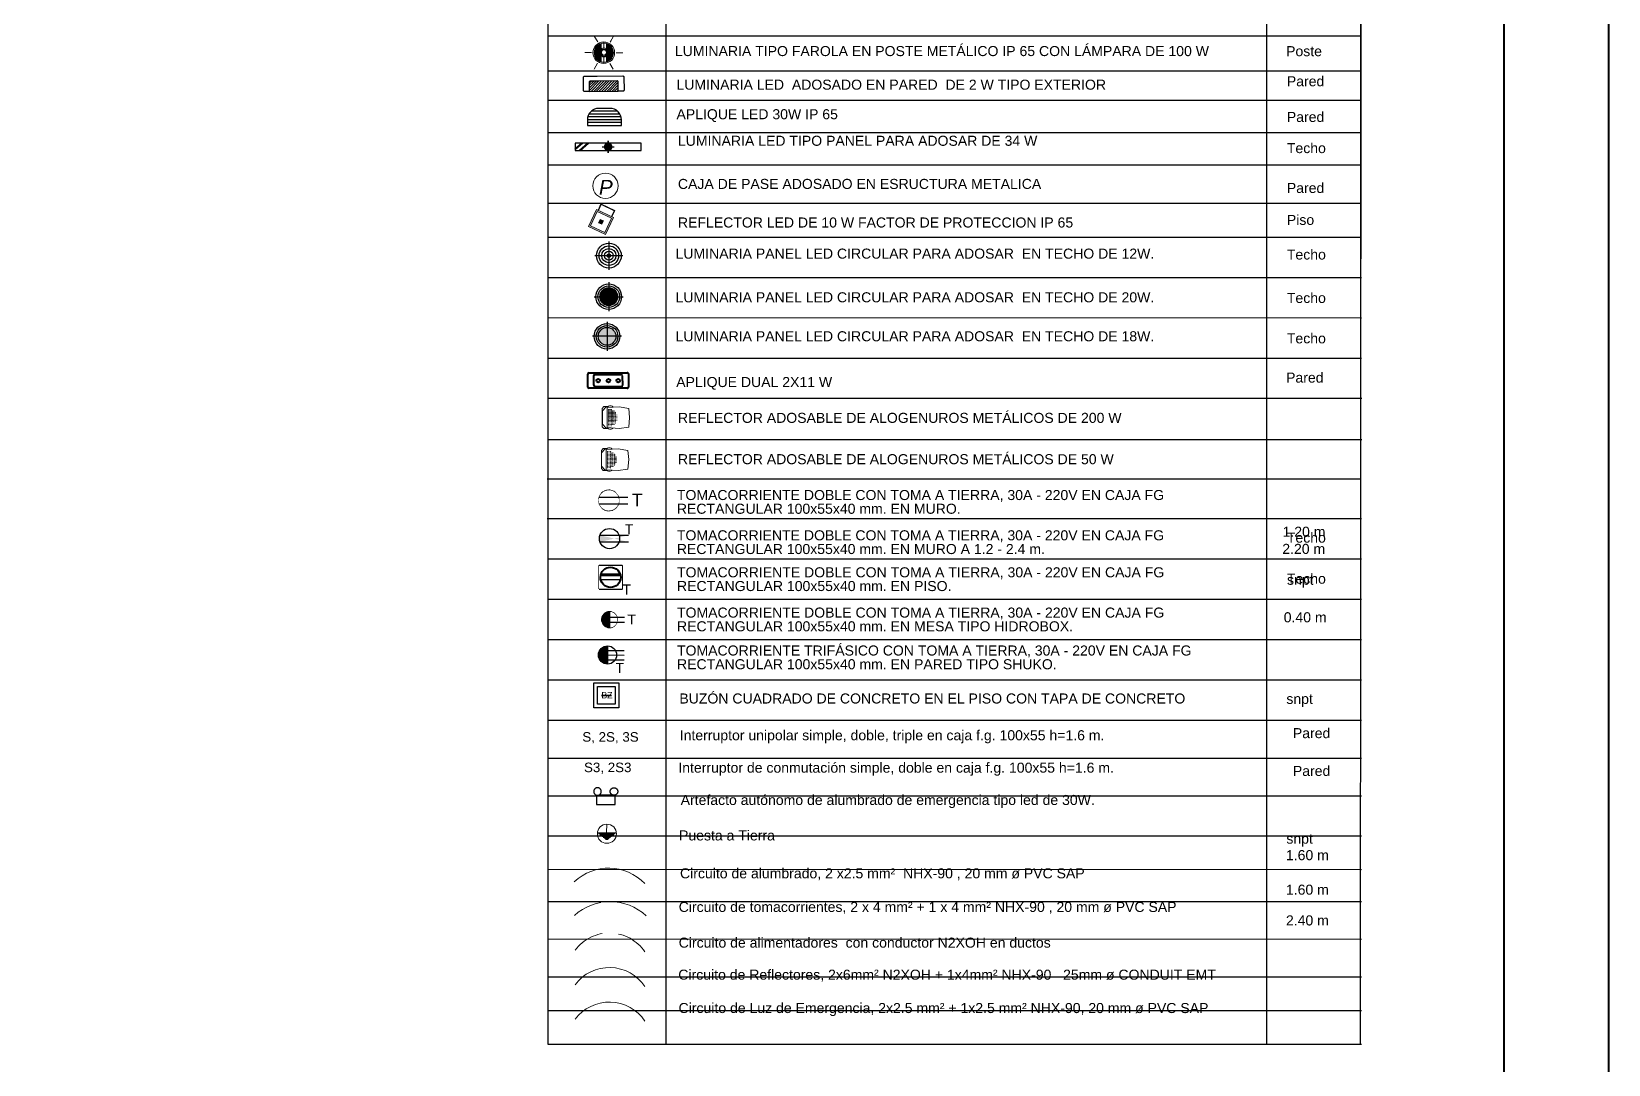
# Model space of a CAD drawing. Header units: metres. Extents: x 44.2 to 92, y 190.7 to 278.8.
# Drawn here: x 79.99 to 92.04, y 252.88 to 260.78 of the extents above; entities that cross this region are included whole.
import ezdxf
from ezdxf.enums import TextEntityAlignment as Align
from ezdxf.lldxf.tags import DXFTag

# ---------------------------------------------------------------- set-up
doc = ezdxf.new("R2010")
doc.units = ezdxf.units.M
doc.set_wipeout_variables(frame=1)
for name, pattern in [('CONTINUA', [0]), ('DASHED2', [0.375, 0.25, -0.125]), ('HIDDEN2', [0.1875, 0.125, -0.0625]), ('TRAZOS2', [0.375, 0.25, -0.125])]:
    doc.linetypes.add(name, pattern=pattern)
for name, color, linetype in [('.', 40, 'Continuous'), ('ALUMBRADO', 1, 'Continuous'), ('IE-LEYENDA', 142, 'Continuous'), ('RED DE HUMO', 32, 'ACI')]:
    doc.layers.add(name, color=color, linetype=linetype)
for name, color, linetype, lineweight in [('A-DOOR', 31, 'Continuous', 18), ('alumbrado exterior', 3, 'Continuous', 15), ('Artefactos', 1, 'Continuous', 9), ('Capa1', 7, 'Continuous', 5), ('circ-alumb', 4, 'Continuous', 35), ('Emergencia', 20, 'Continuous', 25), ('IE_ALIMENTADORES', 5, 'Continuous', 30), ('ROTULO', 253, 'Continuous', 0), ('TOMACORRIENTE', 5, 'HIDDEN2', 30)]:
    doc.layers.add(name, color=color, linetype=linetype, lineweight=lineweight)
doc.styles.add('ESC50', font='', dxfattribs={"height": 0.05})
doc.styles.get("Standard").update_dxf_attribs({"font": 'arial.ttf'})
doc.styles.add('style1', font='arial.ttf')
doc.styles.get('ESC50').set_extended_font_data('Arial', italic=True)
tags = doc.linetypes.add('ACI', pattern='A,0.5,-0.2,["ACI",Standard,S=0.1,R=0,X=-0.1,Y=-0.05],-0.25', length=0.95).pattern_tags.tags
tags[6] = DXFTag(74, 10)

# ---------------------------------------------------------------- blocks, each defined once
blk = doc.blocks.new('Emergencia')
blk.add_lwpolyline([(0, 0), (0, 0)])
at = {"layer": 'Emergencia', "color": 5, "lineweight": 30}
for points in [[(0.25, -0.25), (0.25, 0), (-0.25, 0), (-0.25, -0.25)], [(-0.25, -0.222), (-0.25, -0.25), (0.25, -0.25), (0.25, -0.222)]]:
    blk.add_lwpolyline(points, dxfattribs=at)
at = {"color": 1, "lineweight": 5}
for points in [[(-0.171, -0.263), (-0.164, -0.267), (-0.158, -0.272), (-0.152, -0.277), (-0.146, -0.283), (-0.141, -0.289), (-0.136, -0.295), (-0.132, -0.302), (-0.129, -0.309), (-0.126, -0.316), (-0.123, -0.324), (-0.121, -0.332), (-0.12, -0.34), (-0.12, -0.348), (-0.12, -0.355), (-0.12, -0.363), (-0.121, -0.371), (-0.123, -0.379), (-0.126, -0.387), (-0.129, -0.394), (-0.133, -0.401), (-0.137, -0.408), (-0.141, -0.414), (-0.147, -0.42), (-0.152, -0.426), (-0.158, -0.431), (-0.165, -0.436), (-0.172, -0.44), (-0.179, -0.443), (-0.186, -0.447), (-0.194, -0.449), (-0.201, -0.451), (-0.209, -0.452), (-0.217, -0.453), (-0.225, -0.453), (-0.233, -0.452), (-0.241, -0.451), (-0.249, -0.449), (-0.256, -0.446), (-0.264, -0.443), (-0.271, -0.44), (-0.277, -0.436), (-0.284, -0.431), (-0.29, -0.426), (-0.295, -0.42), (-0.301, -0.414), (-0.305, -0.408), (-0.309, -0.401), (-0.313, -0.394), (-0.316, -0.386), (-0.319, -0.379), (-0.32, -0.371), (-0.322, -0.363), (-0.322, -0.355), (-0.322, -0.347), (-0.322, -0.339), (-0.32, -0.331), (-0.318, -0.324), (-0.316, -0.316), (-0.313, -0.309), (-0.309, -0.302), (-0.305, -0.295), (-0.3, -0.288), (-0.295, -0.282), (-0.29, -0.277), (-0.284, -0.272), (-0.277, -0.267), (-0.27, -0.263), (-0.263, -0.259), (-0.256, -0.256), (-0.248, -0.254), (-0.241, -0.252), (-0.233, -0.251), (-0.225, -0.25), (-0.217, -0.25), (-0.209, -0.251), (-0.201, -0.252), (-0.193, -0.254), (-0.186, -0.256), (-0.178, -0.259)], [(0.171, -0.263), (0.164, -0.267), (0.158, -0.272), (0.152, -0.277), (0.146, -0.283), (0.141, -0.289), (0.136, -0.295), (0.132, -0.302), (0.129, -0.309), (0.126, -0.316), (0.123, -0.324), (0.121, -0.332), (0.12, -0.34), (0.12, -0.348), (0.12, -0.355), (0.12, -0.363), (0.121, -0.371), (0.123, -0.379), (0.126, -0.387), (0.129, -0.394), (0.133, -0.401), (0.137, -0.408), (0.141, -0.414), (0.147, -0.42), (0.152, -0.426), (0.158, -0.431), (0.165, -0.436), (0.172, -0.44), (0.179, -0.443), (0.186, -0.447), (0.194, -0.449), (0.201, -0.451), (0.209, -0.452), (0.217, -0.453), (0.225, -0.453), (0.233, -0.452), (0.241, -0.451), (0.249, -0.449), (0.256, -0.446), (0.264, -0.443), (0.271, -0.44), (0.277, -0.436), (0.284, -0.431), (0.29, -0.426), (0.295, -0.42), (0.301, -0.414), (0.305, -0.408), (0.309, -0.401), (0.313, -0.394), (0.316, -0.386), (0.319, -0.379), (0.32, -0.371), (0.322, -0.363), (0.322, -0.355), (0.322, -0.347), (0.322, -0.339), (0.32, -0.331), (0.318, -0.324), (0.316, -0.316), (0.313, -0.309), (0.309, -0.302), (0.305, -0.295), (0.3, -0.288), (0.295, -0.282), (0.29, -0.277), (0.284, -0.272), (0.277, -0.267), (0.27, -0.263), (0.263, -0.259), (0.256, -0.256), (0.248, -0.254), (0.241, -0.252), (0.233, -0.251), (0.225, -0.25), (0.217, -0.25), (0.209, -0.251), (0.201, -0.252), (0.193, -0.254), (0.186, -0.256), (0.178, -0.259)]]:
    blk.add_wipeout(points, dxfattribs=at).dxf.layer = 'Emergencia'
at = {"layer": 'Emergencia', "color": 30, "true_color": 0xf26722}
for points in [[(-0.171, -0.263), (-0.164, -0.267), (-0.158, -0.272), (-0.152, -0.277), (-0.146, -0.283), (-0.141, -0.289), (-0.136, -0.295), (-0.132, -0.302), (-0.129, -0.309), (-0.126, -0.316), (-0.123, -0.324), (-0.121, -0.332), (-0.12, -0.34), (-0.12, -0.348), (-0.12, -0.355), (-0.12, -0.363), (-0.121, -0.371), (-0.123, -0.379), (-0.126, -0.387), (-0.129, -0.394), (-0.133, -0.401), (-0.137, -0.408), (-0.141, -0.414), (-0.147, -0.42), (-0.152, -0.426), (-0.158, -0.431), (-0.165, -0.436), (-0.172, -0.44), (-0.179, -0.443), (-0.186, -0.447), (-0.194, -0.449), (-0.201, -0.451), (-0.209, -0.452), (-0.217, -0.453), (-0.225, -0.453), (-0.233, -0.452), (-0.241, -0.451), (-0.249, -0.449), (-0.256, -0.446), (-0.264, -0.443), (-0.271, -0.44), (-0.277, -0.436), (-0.284, -0.431), (-0.29, -0.426), (-0.295, -0.42), (-0.301, -0.414), (-0.305, -0.408), (-0.309, -0.401), (-0.313, -0.394), (-0.316, -0.386), (-0.319, -0.379), (-0.32, -0.371), (-0.322, -0.363), (-0.322, -0.355), (-0.322, -0.347), (-0.322, -0.339), (-0.32, -0.331), (-0.318, -0.324), (-0.316, -0.316), (-0.313, -0.309), (-0.309, -0.302), (-0.305, -0.295), (-0.3, -0.288), (-0.295, -0.282), (-0.29, -0.277), (-0.284, -0.272), (-0.277, -0.267), (-0.27, -0.263), (-0.263, -0.259), (-0.256, -0.256), (-0.248, -0.254), (-0.241, -0.252), (-0.233, -0.251), (-0.225, -0.25), (-0.217, -0.25), (-0.209, -0.251), (-0.201, -0.252), (-0.193, -0.254), (-0.186, -0.256), (-0.178, -0.259)], [(0.171, -0.263), (0.164, -0.267), (0.158, -0.272), (0.152, -0.277), (0.146, -0.283), (0.141, -0.289), (0.136, -0.295), (0.132, -0.302), (0.129, -0.309), (0.126, -0.316), (0.123, -0.324), (0.121, -0.332), (0.12, -0.34), (0.12, -0.348), (0.12, -0.355), (0.12, -0.363), (0.121, -0.371), (0.123, -0.379), (0.126, -0.387), (0.129, -0.394), (0.133, -0.401), (0.137, -0.408), (0.141, -0.414), (0.147, -0.42), (0.152, -0.426), (0.158, -0.431), (0.165, -0.436), (0.172, -0.44), (0.179, -0.443), (0.186, -0.447), (0.194, -0.449), (0.201, -0.451), (0.209, -0.452), (0.217, -0.453), (0.225, -0.453), (0.233, -0.452), (0.241, -0.451), (0.249, -0.449), (0.256, -0.446), (0.264, -0.443), (0.271, -0.44), (0.277, -0.436), (0.284, -0.431), (0.29, -0.426), (0.295, -0.42), (0.301, -0.414), (0.305, -0.408), (0.309, -0.401), (0.313, -0.394), (0.316, -0.386), (0.319, -0.379), (0.32, -0.371), (0.322, -0.363), (0.322, -0.355), (0.322, -0.347), (0.322, -0.339), (0.32, -0.331), (0.318, -0.324), (0.316, -0.316), (0.313, -0.309), (0.309, -0.302), (0.305, -0.295), (0.3, -0.288), (0.295, -0.282), (0.29, -0.277), (0.284, -0.272), (0.277, -0.267), (0.27, -0.263), (0.263, -0.259), (0.256, -0.256), (0.248, -0.254), (0.241, -0.252), (0.233, -0.251), (0.225, -0.25), (0.217, -0.25), (0.209, -0.251), (0.201, -0.252), (0.193, -0.254), (0.186, -0.256), (0.178, -0.259)]]:
    blk.add_lwpolyline(points, close=True, dxfattribs=at)
blk = doc.blocks.new('ADOSADO')
at = {"layer": 'ALUMBRADO'}
for points in [[(-0.111, 0.085), (-0.065, 0.085)], [(0.005, 0.201), (0.005, 0.155)], [(0.005, 0.015), (0.005, -0.031)], [(0.075, 0.085), (0.121, 0.085)]]:
    blk.add_lwpolyline(points, dxfattribs=at)
blk.add_circle((0.005, 0.085), 0.0698, dxfattribs=at)
at = {"color": 1}
blk.add_wipeout([(-0.63, 0.015), (0.64, 0.015), (0.64, 0.155), (-0.63, 0.155)], dxfattribs=at).dxf.layer = 'ALUMBRADO'
at = {"layer": 'ALUMBRADO', "linetype": 'TRAZOS2'}
h = blk.add_hatch(color=256, dxfattribs=at)
h.dxf.hatch_style = 1
edge = h.paths.add_edge_path()
edge.add_arc((0.005, 0.085), 0.0698, 0, 360)
at = {"layer": 'ALUMBRADO', "color": 1}
blk.add_lwpolyline([(-0.63, 0.015), (0.64, 0.015), (0.64, 0.155), (-0.63, 0.155)], close=True, dxfattribs=at)
at = {"layer": 'ALUMBRADO', "lineweight": 50}
for points in [[(-0.496, 0.155), (-0.63, 0.041)], [(-0.379, 0.155), (-0.544, 0.015)]]:
    blk.add_lwpolyline(points, dxfattribs=at)
at = {"layer": 'ALUMBRADO'}
for points in [[(-0.111, 0.085), (-0.065, 0.085)], [(0.005, 0.155), (0.005, 0.201)], [(0.005, -0.031), (0.005, 0.015)], [(0.075, 0.085), (0.121, 0.085)]]:
    blk.add_lwpolyline(points, dxfattribs=at)
blk.add_circle((0.005, 0.085), 0.0698, dxfattribs=at)
blk = doc.blocks.new('Tomacorriente con puesta a tierra')
at = {"layer": 'TOMACORRIENTE'}
blk.add_lwpolyline([(0.111, 0.038), (0.106, 0.049), (0.101, 0.06), (0.094, 0.07), (0.086, 0.08), (0.077, 0.088), (0.068, 0.096), (0.057, 0.102), (0.046, 0.108), (0.035, 0.112), (0.023, 0.115), (0.011, 0.117), (-0.002, 0.117), (-0.014, 0.116), (-0.026, 0.114), (-0.038, 0.111), (-0.049, 0.106), (-0.06, 0.101), (-0.07, 0.094), (-0.08, 0.086), (-0.088, 0.077), (-0.096, 0.068), (-0.102, 0.057), (-0.108, 0.046), (-0.112, 0.035), (-0.115, 0.023), (-0.117, 0.011), (-0.117, -0.002), (-0.116, -0.014), (-0.114, -0.026), (-0.111, -0.038), (-0.106, -0.049), (-0.101, -0.06), (-0.094, -0.07), (-0.086, -0.08), (-0.077, -0.088), (-0.068, -0.096), (-0.057, -0.102), (-0.046, -0.108), (-0.035, -0.112), (-0.023, -0.115), (-0.011, -0.117), (0.002, -0.117), (0.014, -0.116), (0.026, -0.114), (0.038, -0.111), (0.049, -0.106), (0.06, -0.101), (0.07, -0.094), (0.08, -0.086), (0.088, -0.077), (0.096, -0.068), (0.102, -0.057), (0.108, -0.046), (0.112, -0.035), (0.115, -0.023), (0.117, -0.011), (0.117, 0.002), (0.116, 0.014), (0.114, 0.026)], close=True, dxfattribs=at)
at = {"layer": 'TOMACORRIENTE', "color": 5, "linetype": 'CONTINUA', "style": 'style1', "text_generation_flag": 4}
blk.add_text('T', height=0.147, rotation=180, dxfattribs=at).set_placement((0.391, -0.069))
blk.add_wipeout([(0.111, 0.038), (0.106, 0.049), (0.101, 0.06), (0.094, 0.07), (0.086, 0.08), (0.077, 0.088), (0.068, 0.096), (0.057, 0.102), (0.046, 0.108), (0.035, 0.112), (0.023, 0.115), (0.011, 0.117), (-0.002, 0.117), (-0.014, 0.116), (-0.026, 0.114), (-0.038, 0.111), (-0.049, 0.106), (-0.06, 0.101), (-0.07, 0.094), (-0.08, 0.086), (-0.088, 0.077), (-0.096, 0.068), (-0.102, 0.057), (-0.108, 0.046), (-0.112, 0.035), (-0.115, 0.023), (-0.117, 0.011), (-0.117, -0.002), (-0.116, -0.014), (-0.114, -0.026), (-0.111, -0.038), (-0.106, -0.049), (-0.101, -0.06), (-0.094, -0.07), (-0.086, -0.08), (-0.077, -0.088), (-0.068, -0.096), (-0.057, -0.102), (-0.046, -0.108), (-0.035, -0.112), (-0.023, -0.115), (-0.011, -0.117), (0.002, -0.117), (0.014, -0.116), (0.026, -0.114), (0.038, -0.111), (0.049, -0.106), (0.06, -0.101), (0.07, -0.094), (0.08, -0.086), (0.088, -0.077), (0.096, -0.068), (0.102, -0.057), (0.108, -0.046), (0.112, -0.035), (0.115, -0.023), (0.117, -0.011), (0.117, 0.002), (0.116, 0.014), (0.114, 0.026)]).dxf.layer = 'TOMACORRIENTE'
at = {"layer": 'TOMACORRIENTE', "color": 5, "linetype": 'CONTINUA'}
for p, q in [((-0.111, 0.039), (0.22, 0.039)), ((-0.111, -0.039), (0.22, -0.039))]:
    blk.add_line(p, q, dxfattribs=at)
blk = doc.blocks.new('tomac. 2.2')
at = {"layer": 'TOMACORRIENTE'}
h = blk.add_hatch(color=256, dxfattribs=at)
h.dxf.hatch_style = 1
edge = h.paths.add_edge_path()
edge.add_line((-0.138, 0.049), (0.275, 0.048))
edge.add_line((-0.138, -0.048), (0.275, -0.049))
edge = h.paths.add_edge_path()
edge.add_ellipse((0, 0), major_axis=(0.104, 0.103), ratio=1, start_angle=475.671, end_angle=514.329)
edge.add_line((-0.138, -0.048), (0.138, -0.049))
edge.add_ellipse((0, 0), major_axis=(0.104, 0.103), ratio=1, start_angle=655.671, end_angle=694.329)
edge.add_line((0.138, 0.048), (-0.138, 0.049))
at = {"layer": 'TOMACORRIENTE', "color": 5, "linetype": 'CONTINUA'}
for p, q in [((-0.138, 0.049), (0.275, 0.048)), ((-0.138, -0.048), (0.275, -0.049))]:
    blk.add_line(p, q, dxfattribs=at)
blk.add_ellipse((0, 0), major_axis=(0.104, 0.103), ratio=1, start_param=5.497787, end_param=11.780972, dxfattribs=at)
at = {"layer": 'TOMACORRIENTE'}
blk.add_text('T', height=0.144, dxfattribs=at).set_placement((0.222, 0.063))
blk = doc.blocks.new('TOMACORRIENTE EN PISO')
at = {"layer": 'TOMACORRIENTE', "linetype": 'CONTINUA', "lineweight": 40}
blk.add_lwpolyline([(-0.166, -0.166), (0.166, -0.166), (0.166, 0.166), (-0.166, 0.166)], close=True, dxfattribs=at)
at = {"layer": 'TOMACORRIENTE', "color": 5, "linetype": 'CONTINUA', "style": 'style1', "text_generation_flag": 4}
blk.add_text('T', height=0.147, rotation=179.8829, dxfattribs=at).set_placement((0.296, -0.251))
at = {"linetype": 'CONTINUA'}
blk.add_wipeout([(-0.166, -0.166), (0.166, -0.166), (0.166, 0.166), (-0.166, 0.166)], dxfattribs=at).dxf.layer = 'TOMACORRIENTE'
at = {"layer": 'TOMACORRIENTE', "color": 5, "linetype": 'CONTINUA', "lineweight": 60}
blk.add_line((-0.142, 0.036), (0.142, 0.036), dxfattribs=at)
at = {"layer": 'TOMACORRIENTE', "color": 5, "linetype": 'CONTINUA'}
blk.add_line((-0.143, -0.033), (0.143, -0.033), dxfattribs=at)
at = {"layer": 'TOMACORRIENTE', "color": 5, "linetype": 'CONTINUA', "lineweight": 40}
blk.add_ellipse((0, 0), major_axis=(0.104, 0.103), ratio=1, start_param=5.497787, end_param=11.780972, dxfattribs=at)
blk = doc.blocks.new('*U242')
at = {"color": 2}
blk.add_lwpolyline([(0, -0.071), (0, 0.071)], dxfattribs=at)
blk = doc.blocks.new('*U243')
at = {"color": 0, "linetype": 'ByBlock', "lineweight": -2, "transparency": 16777216}
for p, rotation in [((-0.323, 1.083), 59.99999999999999), ((0.247, 1.08), 299.9999999999999), ((-0.326, 0.754), 120), ((0.245, 0.75), 239.9999999999999), ((-0.042, 0.587), 180)]:
    blk.add_blockref('*U242', p, dxfattribs=dict(at, rotation=rotation))
blk.add_blockref('*U242', (-0.037, 1.246), dxfattribs=at)
blk = doc.blocks.new('A$C0124305E')
at = {"color": 114, "lineweight": 0}
blk.add_wipeout([(0.002, 0.297), (0.049, 0.298), (0.083, 0.287), (0.118, 0.274), (0.154, 0.256), (0.182, 0.237), (0.208, 0.214), (0.248, 0.166), (0.268, 0.13), (0.28, 0.101), (0.295, 0.036), (0.295, -0.016), (0.29, -0.055), (0.281, -0.088), (0.273, -0.108), (0.262, -0.132), (0.249, -0.154), (0.235, -0.173), (0.215, -0.197), (0.203, -0.209), (0.174, -0.233), (0.153, -0.247), (0.126, -0.261), (0.114, -0.266), (0.101, -0.271), (0.076, -0.278), (0.049, -0.284), (0.004, -0.288), (-0.042, -0.288), (-0.085, -0.274), (-0.112, -0.264), (-0.136, -0.252), (-0.165, -0.234), (-0.19, -0.214), (-0.218, -0.186), (-0.236, -0.162), (-0.258, -0.126), (-0.277, -0.077), (-0.285, -0.041), (-0.289, 0.005), (-0.286, 0.042), (-0.282, 0.07), (-0.266, 0.118), (-0.246, 0.157), (-0.21, 0.205), (-0.178, 0.234), (-0.152, 0.253), (-0.116, 0.272), (-0.042, 0.294)], dxfattribs=at).dxf.layer = 'Capa1'
at = {"layer": 'Capa1', "lineweight": 0, "true_color": 0xfecc66}
h = blk.add_hatch(color=31, dxfattribs=at)
edge = h.paths.add_edge_path()
edge.add_line((0.049, 0.086), (0.049, 0.195))
edge.add_ellipse((0, 0), major_axis=(0.142, 0.142), ratio=1, start_angle=239.152, end_angle=390.848, ccw=False)
edge.add_line((0.049, -0.195), (0.049, -0.076))
edge.add_line((0.049, -0.076), (0.049, -0.051))
edge.add_ellipse((0, 0), major_axis=(0.0504, 0.0504), ratio=1, start_angle=268.6948, end_angle=361.3052)
edge.add_line((0.049, 0.051), (0.049, 0.086))
edge = h.paths.add_edge_path()
edge.add_line((-0.042, -0.058), (-0.042, -0.076))
edge.add_line((-0.042, -0.076), (-0.042, -0.197))
edge.add_ellipse((0, 0), major_axis=(0.142, 0.142), ratio=1, start_angle=56.991, end_angle=213.009, ccw=False)
edge.add_line((-0.042, 0.197), (-0.042, 0.086))
edge.add_line((-0.042, 0.086), (-0.042, 0.058))
edge.add_ellipse((0, 0), major_axis=(0.0504, 0.0504), ratio=1, start_angle=80.9455, end_angle=189.0545)
at = {"layer": 'Capa1', "color": 114, "lineweight": 0}
for p, q in [((-0.042, 0.034), (-0.042, 0.086)), ((0.004, 0.098), (0.004, 0.227)), ((0.049, 0.086), (0.049, 0.034)), ((-0.042, -0.076), (-0.042, -0.024)), ((0.004, -0.088), (0.004, -0.227)), ((0.049, -0.024), (0.049, -0.076))]:
    blk.add_line(p, q, dxfattribs=at)
for centre, radius in [((0, 0), 0.227), ((0, 0), 0.201), ((0, 0), 0.0712), ((0.004, 0.005), 0.0539)]:
    blk.add_circle(centre, radius, dxfattribs=at)
for start, end in [(60.6743, 119.3257), (240.6743, 299.3257)]:
    blk.add_arc((0.004, 0.005), 0.0929, start, end, dxfattribs=at)
at = {"rotation": 89.99999999999999}
blk.add_blockref('*U243', (0.917, 0.039), dxfattribs=at)
blk = doc.blocks.new('LUM PARED')
at = {"layer": 'ALUMBRADO'}
h = blk.add_hatch(dxfattribs=at)
h.set_pattern_fill('ANSI31', color=5, scale=2.5)
h.set_pattern_definition([(45, (0, 0.88397), (-0.22097, 0.22097), [])])
edge = h.paths.add_edge_path()
edge.add_line((-2.47, 0), (2.47, 0))
edge.add_line((2.47, 0), (2.47, 1.57))
edge.add_arc((2.27, 1.57), 0.2, 0, 90)
edge.add_line((2.27, 1.77), (-2.27, 1.77))
edge.add_arc((-2.27, 1.57), 0.2, 90, 180)
edge.add_line((-2.47, 1.57), (-2.47, 0))
at = {"layer": 'ALUMBRADO', "color": 5}
for points in [[(-1.08, 1.77), (-2.27, 1.77, 0.414214), (-2.47, 1.57), (-2.47, 0), (-3.25, 0, -0.414214), (-3.45, 0.2), (-3.45, 2.41, -0.414214), (-3.25, 2.61), (-1.11, 2.61), (3.25, 2.61, -0.414214), (3.45, 2.41), (3.45, 0.2, -0.414214), (3.25, 0), (2.47, 0), (2.47, 1.57, 0.414214), (2.27, 1.77)], [(-2.47, 0), (2.47, 0), (2.47, 1.57, 0.414214), (2.27, 1.77), (-2.27, 1.77, 0.414214), (-2.47, 1.57)]]:
    blk.add_lwpolyline(points, format="xyb", close=True, dxfattribs=at)
blk = doc.blocks.new('LED SUM')
at = {"layer": 'ALUMBRADO', "color": 44}
for p, q in [((-0.138, 0), (0.138, 0)), ((0, 0.138), (0, -0.138))]:
    blk.add_line(p, q, dxfattribs=at)
for radius in [0.122, 0.096, 0.0698, 0.0436, 0.0175]:
    blk.add_circle((0, 0), radius, dxfattribs=at)
blk = doc.blocks.new('LED CENTRAL')
at = {"layer": 'ALUMBRADO'}
h = blk.add_hatch(color=5, dxfattribs=at)
h.dxf.hatch_style = 1
edge = h.paths.add_edge_path()
edge.add_arc((0, 0), 0.0845, 0, 360)
at = {"layer": 'ALUMBRADO', "color": 5}
for points in [[(-0.138, 0), (0.138, 0)], [(0, 0.138), (0, -0.138)]]:
    blk.add_lwpolyline(points, dxfattribs=at)
for radius in [0.122, 0.103, 0.0845]:
    blk.add_circle((0, 0), radius, dxfattribs=at)
blk = doc.blocks.new('LUM PARED 20 W')
at = {"layer": 'ALUMBRADO', "color": 6}
blk.add_lwpolyline([(-0.05, -0.15), (0.05, -0.15, 0.414214), (0.15, -0.05), (0.15, 0), (-0.15, 0), (-0.15, -0.05, 0.414214)], format="xyb", close=True, dxfattribs=at)
for points in [[(-0.15, -0.025), (0.15, -0.025)], [(-0.15, -0.05), (0.15, -0.05)], [(-0.147, -0.075), (0.147, -0.075)], [(-0.137, -0.1), (0.137, -0.1)], [(-0.116, -0.125), (0.116, -0.125)]]:
    blk.add_lwpolyline(points, dxfattribs=at)
blk = doc.blocks.new('REFLECTOR NEOS')
at = {"layer": 'Artefactos', "color": 5, "lineweight": 20, "ltscale": 0.1}
for points in [[(-0.247, -0.006), (-0.247, 0.286), (-0.197, 0.345), (-0.061, 0.345), (-0.045, 0.356), (-0.013, 0.366), (0.035, 0.366), (0.068, 0.356), (0.087, 0.34), (0.088, 0.329)], [(-0.065, 0.318), (-0.065, 0.335), (-0.128, 0.335), (-0.238, 0.206), (-0.238, -0.006)], [(-0.094, 0.316), (-0.094, -0.329), (0.294, -0.355), (0.603, -0.293), (0.628, -0.006), (0.603, 0.297), (0.294, 0.343), (-0.094, 0.316)], [(-0.247, -0.006), (-0.247, -0.299), (-0.197, -0.358), (-0.061, -0.357), (-0.045, -0.368), (-0.013, -0.379), (0.035, -0.379), (0.068, -0.368), (0.087, -0.352), (0.088, -0.341)], [(-0.065, -0.331), (-0.065, -0.348), (-0.128, -0.348), (-0.238, -0.219), (-0.238, -0.006)]]:
    blk.add_lwpolyline(points, dxfattribs=at)
for centre in [(-0.045, 0.258), (-0.045, 0.214), (-0.045, 0.172), (-0.045, 0.128), (-0.045, 0.085), (-0.045, 0.043), (-0.045, 0), (0, 0.258), (0, 0.214), (0, 0.172), (0, 0.128), (0, 0.085), (0, 0.043), (0, 0), (0.001, 0.258), (0.043, 0.258), (0.044, 0.258), (0.044, 0.214), (0.044, 0.172), (0.044, 0.128), (0.044, 0.085), (0.044, 0.043), (0.044, 0), (0.088, 0.214), (0.088, 0.172), (0.088, 0.128), (0.088, 0.085), (0.088, 0.043), (0.088, 0), (0.131, 0.214), (0.131, 0.172), (0.131, 0.128), (0.131, 0.085), (0.131, 0.043), (0.131, 0), (0.175, 0.172), (0.175, 0.128), (0.175, 0.085), (0.175, 0.043), (0.175, 0), (0.218, 0.085), (0.218, 0.043), (0.218, 0), (-0.045, -0.044), (-0.045, -0.088), (-0.045, -0.13), (-0.045, -0.173), (-0.045, -0.216), (-0.045, -0.259), (0, -0.044), (0, -0.088), (0, -0.13), (0, -0.173), (0, -0.216), (0, -0.259), (0.044, -0.044), (0.044, -0.088), (0.044, -0.13), (0.044, -0.173), (0.044, -0.216), (0.044, -0.259), (0.088, -0.044), (0.088, -0.088), (0.088, -0.13), (0.088, -0.173), (0.088, -0.216), (0.131, -0.044), (0.131, -0.088), (0.131, -0.13), (0.131, -0.173), (0.131, -0.216), (0.175, -0.044), (0.175, -0.088), (0.175, -0.13), (0.175, -0.173), (0.218, -0.044), (0.218, -0.088)]:
    blk.add_circle(centre, 0.00486, dxfattribs=at)
blk = doc.blocks.new('llum')
at = {"layer": 'Artefactos', "lineweight": 9, "xscale": 0.75, "yscale": 0.75, "zscale": 0.75, "rotation": 270}
blk.add_blockref('REFLECTOR NEOS', (0.003, 0.001), dxfattribs=at)
blk = doc.blocks.new('IDROBOX')
at = {"layer": 'TOMACORRIENTE'}
blk.add_lwpolyline([(0.139, 0.047), (0.133, 0.061), (0.126, 0.075), (0.118, 0.088), (0.108, 0.099), (0.097, 0.11), (0.085, 0.12), (0.072, 0.128), (0.058, 0.135), (0.044, 0.14), (0.029, 0.144), (0.014, 0.146), (-0.002, 0.147), (-0.017, 0.146), (-0.032, 0.143), (-0.047, 0.139), (-0.061, 0.133), (-0.075, 0.126), (-0.088, 0.118), (-0.099, 0.108), (-0.11, 0.097), (-0.12, 0.085), (-0.128, 0.072), (-0.135, 0.058), (-0.14, 0.044), (-0.144, 0.029), (-0.146, 0.014), (-0.147, -0.002), (-0.146, -0.017), (-0.143, -0.032), (-0.139, -0.047), (-0.133, -0.061), (-0.126, -0.075), (-0.118, -0.088), (-0.108, -0.099), (-0.097, -0.11), (-0.085, -0.12), (-0.072, -0.128), (-0.058, -0.135), (-0.044, -0.14), (-0.029, -0.144), (-0.014, -0.146), (0.002, -0.147), (0.017, -0.146), (0.032, -0.143), (0.047, -0.139), (0.061, -0.133), (0.075, -0.126), (0.088, -0.118), (0.099, -0.108), (0.11, -0.097), (0.12, -0.085), (0.128, -0.072), (0.135, -0.058), (0.14, -0.044), (0.144, -0.029), (0.146, -0.014), (0.147, 0.002), (0.146, 0.017), (0.143, 0.032)], close=True, dxfattribs=at)
at = {"layer": 'TOMACORRIENTE', "color": 5, "linetype": 'CONTINUA', "style": 'style1', "text_generation_flag": 4}
blk.add_text('T', height=0.183, rotation=179.8829, dxfattribs=at).set_placement((0.488, -0.087))
blk.add_wipeout([(0.139, 0.047), (0.133, 0.061), (0.126, 0.075), (0.118, 0.088), (0.108, 0.099), (0.097, 0.11), (0.085, 0.12), (0.072, 0.128), (0.058, 0.135), (0.044, 0.14), (0.029, 0.144), (0.014, 0.146), (-0.002, 0.147), (-0.017, 0.146), (-0.032, 0.143), (-0.047, 0.139), (-0.061, 0.133), (-0.075, 0.126), (-0.088, 0.118), (-0.099, 0.108), (-0.11, 0.097), (-0.12, 0.085), (-0.128, 0.072), (-0.135, 0.058), (-0.14, 0.044), (-0.144, 0.029), (-0.146, 0.014), (-0.147, -0.002), (-0.146, -0.017), (-0.143, -0.032), (-0.139, -0.047), (-0.133, -0.061), (-0.126, -0.075), (-0.118, -0.088), (-0.108, -0.099), (-0.097, -0.11), (-0.085, -0.12), (-0.072, -0.128), (-0.058, -0.135), (-0.044, -0.14), (-0.029, -0.144), (-0.014, -0.146), (0.002, -0.147), (0.017, -0.146), (0.032, -0.143), (0.047, -0.139), (0.061, -0.133), (0.075, -0.126), (0.088, -0.118), (0.099, -0.108), (0.11, -0.097), (0.12, -0.085), (0.128, -0.072), (0.135, -0.058), (0.14, -0.044), (0.144, -0.029), (0.146, -0.014), (0.147, 0.002), (0.146, 0.017), (0.143, 0.032)]).dxf.layer = 'TOMACORRIENTE'
at = {"layer": 'TOMACORRIENTE'}
h = blk.add_hatch(color=256, dxfattribs=at)
h.dxf.hatch_style = 1
edge = h.paths.add_edge_path()
edge.add_line((0, 0.147), (0, -0.147))
h.paths.add_polyline_path([(0, 0.147), (-0.002, 0.147), (-0.017, 0.146), (-0.032, 0.143), (-0.047, 0.139), (-0.061, 0.133), (-0.075, 0.126), (-0.088, 0.118), (-0.099, 0.108), (-0.11, 0.097), (-0.12, 0.085), (-0.128, 0.072), (-0.135, 0.058), (-0.14, 0.044), (-0.144, 0.029), (-0.146, 0.014), (-0.147, -0.002), (-0.146, -0.017), (-0.143, -0.032), (-0.139, -0.047), (-0.133, -0.061), (-0.126, -0.075), (-0.118, -0.088), (-0.108, -0.099), (-0.097, -0.11), (-0.085, -0.12), (-0.072, -0.128), (-0.058, -0.135), (-0.044, -0.14), (-0.029, -0.144), (-0.014, -0.146), (0, -0.147)])
at = {"layer": 'TOMACORRIENTE', "color": 5, "linetype": 'CONTINUA'}
for p, q in [((-0.138, 0.049), (0.275, 0.048)), ((-0.138, -0.048), (0.275, -0.049))]:
    blk.add_line(p, q, dxfattribs=at)
blk.add_lwpolyline([(0, 0.147), (0, -0.147)], dxfattribs=at)
blk = doc.blocks.new('TOMACOR TRIFASICO')
at = {"layer": 'TOMACORRIENTE', "linetype": 'CONTINUA'}
h = blk.add_hatch(color=256, dxfattribs=at)
h.dxf.hatch_style = 1
edge = h.paths.add_edge_path()
edge.add_line((0, 0.169), (0, -0.169))
h.paths.add_polyline_path([(0, 0.169, 0.414214), (-0.169, 0, 0.414214), (0, -0.169)])
at = {"layer": 'TOMACORRIENTE', "color": 5, "linetype": 'CONTINUA'}
for p, q in [((-0.169, 0), (0.31, -0.001)), ((-0.148, 0.083), (0.31, 0.082)), ((-0.145, -0.087), (0.31, -0.088))]:
    blk.add_line(p, q, dxfattribs=at)
at = {"layer": 'TOMACORRIENTE', "linetype": 'CONTINUA'}
blk.add_lwpolyline([(0, 0.169), (0, -0.169)], dxfattribs=at)
blk.add_circle((0, 0), 0.169, dxfattribs=at)
at = {"layer": 'TOMACORRIENTE', "color": 5, "linetype": 'CONTINUA', "style": 'style1', "text_generation_flag": 4}
blk.add_text('T', height=0.183, rotation=179.8829, dxfattribs=at).set_placement((0.304, -0.332))
blk = doc.blocks.new('CAJ A DE PASO EMT')
at = {"layer": 'alumbrado exterior'}
blk.add_circle((0, 0), 0.202, dxfattribs=at)
at = {"layer": 'IE-LEYENDA', "color": 7, "style": 'ESC50'}
blk.add_text('P', height=0.235, dxfattribs=at).set_placement((0.006, -0.14), align=Align.CENTER)
blk = doc.blocks.new('REFLECTOR DE 10W')
at = {"layer": '.', "true_color": 0xf8d731}
h = blk.add_hatch(color=40, dxfattribs=at)
h.dxf.hatch_style = 1
h.paths.add_polyline_path([(-0.051, 0.075), (-0.201, 0.075), (-0.201, -0.075), (-0.051, -0.075)])
h.paths.add_polyline_path([(-0.063, -0.063), (-0.189, -0.063), (-0.189, 0.063), (-0.063, 0.063)], flags=16)
h.paths.add_polyline_path([(-0.111, 0.014), (-0.111, -0.014), (-0.14, -0.014), (-0.14, 0.014)], flags=0)
at = {"layer": '.'}
h = blk.add_hatch(color=5, dxfattribs=at)
h.dxf.hatch_style = 1
h.paths.add_polyline_path([(-0.14, 0.014), (-0.14, -0.014), (-0.111, -0.014), (-0.111, 0.014)])
at = {"layer": 'alumbrado exterior', "color": 40, "true_color": 0xf8d731}
for points in [[(-0.201, 0.075), (-0.051, 0.075), (-0.051, -0.075), (-0.201, -0.075)], [(-0.189, 0.063), (-0.063, 0.063), (-0.063, -0.063), (-0.189, -0.063)]]:
    blk.add_lwpolyline(points, close=True, dxfattribs=at)
at = {"layer": 'alumbrado exterior', "color": 5}
blk.add_lwpolyline([(-0.14, 0.014), (-0.111, 0.014), (-0.111, -0.014), (-0.14, -0.014)], close=True, dxfattribs=at)
at = {"layer": 'alumbrado exterior'}
for points in [[(-0.051, 0.061), (0.004, 0.061), (0.004, -0.061), (-0.051, -0.061)], [(-0.051, 0.057), (0, 0.057), (0, -0.057), (-0.051, -0.057)]]:
    blk.add_lwpolyline(points, dxfattribs=at)
blk = doc.blocks.new('buzon')
at = {"layer": 'IE_ALIMENTADORES', "color": 32, "true_color": 0xcd6928}
for points in [[(-0.5, 0.5), (0.5, 0.5), (0.5, -0.5), (-0.5, -0.5)], [(-0.35, 0.35), (0.35, 0.35), (0.35, -0.35), (-0.35, -0.35)], [(-0.2, 0), (0.2, 0), (0.2, 0), (-0.2, 0)]]:
    blk.add_lwpolyline(points, close=True, dxfattribs=at)
at = {"layer": 'IE_ALIMENTADORES', "insert": (-0.2, 0.134), "char_height": 0.25, "attachment_point": 1}
blk.add_mtext_dynamic_manual_height_columns('BZ', width=1.91773, gutter_width=12.5, heights=[0], dxfattribs=at)
blk = doc.blocks.new('41')
at = {"layer": 'Artefactos', "color": 6, "lineweight": 20, "ltscale": 0.1}
for points in [[(125.832, 244), (125.832, 244.073), (125.845, 244.088), (125.878, 244.088), (125.882, 244.091), (125.89, 244.093), (125.902, 244.093), (125.911, 244.091), (125.915, 244.087), (125.916, 244.084)], [(125.877, 244.081), (125.877, 244.086), (125.862, 244.086), (125.834, 244.053), (125.834, 244)], [(125.87, 243.92), (125.87, 244.081), (125.967, 244.087), (126.044, 244.072), (126.05, 244), (126.044, 243.925), (125.967, 243.913), (125.87, 243.92)], [(125.832, 244), (125.832, 243.928), (125.845, 243.913), (125.878, 243.913), (125.882, 243.91), (125.89, 243.908), (125.902, 243.908), (125.911, 243.91), (125.915, 243.914), (125.916, 243.917)], [(125.877, 243.92), (125.877, 243.915), (125.862, 243.915), (125.834, 243.948), (125.834, 244)]]:
    blk.add_lwpolyline(points, dxfattribs=at)
for centre in [(125.882, 244.064), (125.882, 244.053), (125.882, 244.042), (125.882, 244.031), (125.894, 244.064), (125.894, 244.053), (125.894, 244.042), (125.894, 244.031), (125.905, 244.064), (125.905, 244.053), (125.905, 244.042), (125.905, 244.031), (125.916, 244.053), (125.916, 244.042), (125.916, 244.031), (125.926, 244.053), (125.926, 244.042), (125.926, 244.031), (125.937, 244.042), (125.937, 244.031), (125.882, 244.021), (125.882, 244.01), (125.882, 243.999), (125.882, 243.988), (125.882, 243.978), (125.882, 243.967), (125.882, 243.956), (125.882, 243.946), (125.882, 243.935), (125.894, 244.021), (125.894, 244.01), (125.894, 243.999), (125.894, 243.988), (125.894, 243.978), (125.894, 243.967), (125.894, 243.956), (125.894, 243.946), (125.894, 243.935), (125.894, 243.935), (125.905, 244.021), (125.905, 244.01), (125.905, 243.999), (125.905, 243.988), (125.905, 243.978), (125.905, 243.967), (125.905, 243.956), (125.905, 243.946), (125.904, 243.935), (125.905, 243.935), (125.916, 244.021), (125.916, 244.01), (125.916, 243.999), (125.916, 243.988), (125.916, 243.978), (125.916, 243.967), (125.916, 243.956), (125.916, 243.946), (125.926, 244.021), (125.926, 244.01), (125.926, 243.999), (125.926, 243.988), (125.926, 243.978), (125.926, 243.967), (125.926, 243.956), (125.926, 243.946), (125.937, 244.021), (125.937, 244.01), (125.937, 243.999), (125.937, 243.988), (125.937, 243.978), (125.937, 243.967), (125.937, 243.956), (125.948, 244.021), (125.948, 244.01), (125.948, 243.999), (125.948, 243.988), (125.948, 243.978)]:
    blk.add_circle(centre, 0.00121, dxfattribs=at)
blk = doc.blocks.new('dir')
at = {"layer": 'A-DOOR', "color": 2, "lineweight": 40}
for centre in [(114.374, 247.026), (114.456, 247.026), (114.534, 247.026)]:
    blk.add_circle(centre, 0.0144, dxfattribs=at)
at = {"layer": 'ALUMBRADO', "color": 5, "lineweight": 40}
for p, q in [((114.292, 246.975), (114.292, 247.078)), ((114.301, 247.087), (114.401, 247.088)), ((114.338, 247.062), (114.338, 246.989)), ((114.338, 247.062), (114.338, 246.989)), ((114.56, 247.073), (114.347, 247.072)), ((114.403, 247.072), (114.347, 247.072)), ((114.401, 247.088), (114.606, 247.089)), ((114.56, 247.073), (114.403, 247.072)), ((114.57, 246.99), (114.569, 247.063)), ((114.57, 246.99), (114.569, 247.063)), ((114.615, 247.08), (114.616, 246.976)), ((114.57, 246.967), (114.302, 246.965)), ((114.348, 246.979), (114.56, 246.981)), ((114.348, 246.979), (114.504, 246.98)), ((114.606, 246.967), (114.57, 246.967))]:
    blk.add_line(p, q, dxfattribs=at)
for centre, start, end in [((114.301, 247.078), 90.328, 180.328), ((114.347, 247.062), 90.328, 180.328), ((114.347, 247.062), 90.328, 180.328), ((114.56, 247.063), 0.328, 90.328), ((114.56, 247.063), 0.328, 90.328), ((114.606, 247.08), 0.328, 90.328), ((114.302, 246.975), 180.328, 270.328), ((114.348, 246.989), 180.328, 270.328), ((114.348, 246.989), 180.328, 270.328), ((114.56, 246.99), 270.328, 0.328), ((114.56, 246.99), 270.328, 0.328), ((114.606, 246.976), 270.328, 0.328)]:
    blk.add_arc(centre, 0.00937, start, end, dxfattribs=at)
blk = doc.blocks.new('LED PASILLO')
at = {"layer": 'ALUMBRADO'}
h = blk.add_hatch(color=202, dxfattribs=at)
h.dxf.hatch_style = 1
edge = h.paths.add_edge_path()
edge.add_line((0, 0.138), (0, -0.138))
edge.add_line((-0.138, 0), (0.138, 0))
edge = h.paths.add_edge_path()
edge.add_line((0, 0), (0, 0.085))
edge.add_arc((0, 0), 0.0845, 90, 180)
edge.add_line((-0.085, 0), (0, 0))
edge = h.paths.add_edge_path()
edge.add_line((0.085, 0), (0, 0))
edge.add_line((0, 0), (0, -0.085))
edge.add_arc((0, 0), 0.0845, 270, 360)
at = {"layer": 'ALUMBRADO', "color": 202}
for points in [[(-0.138, 0), (0.138, 0)], [(0, 0.138), (0, -0.138)]]:
    blk.add_lwpolyline(points, dxfattribs=at)
for radius in [0.122, 0.103, 0.0845]:
    blk.add_circle((0, 0), radius, dxfattribs=at)

msp = doc.modelspace()

# ---------------------------------------------------------------- linework, layer by layer
at = {"color": 7, "lineweight": 40}
msp.add_lwpolyline([(44.219, 278.839), (92.044, 278.839), (92.044, 245.239), (44.219, 245.239), (44.219, 278.839)], dxfattribs=at)
msp.add_lwpolyline([(44.719, 278.339), (91.245, 278.339), (91.245, 246.18), (44.719, 246.18)], close=True, dxfattribs=at)
at = {"layer": 'IE-LEYENDA', "linetype": 'Continuous'}
for p, q in [((83.934, 262.465), (83.934, 253.037)), ((90.151, 256.989), (90.151, 262.465)), ((84.837, 262.098), (84.837, 260.544)), ((89.432, 253.037), (89.432, 262.098)), ((90.149, 253.037), (90.153, 262.098)), ((83.934, 260.747), (90.151, 260.747)), ((83.934, 260.48), (90.151, 260.48)), ((84.837, 260.544), (84.837, 253.037)), ((83.934, 260.255), (90.156, 260.255)), ((83.934, 260.009), (90.156, 260.008)), ((83.934, 259.762), (90.156, 259.762)), ((83.934, 259.467), (90.156, 259.467)), ((83.934, 259.209), (90.156, 259.209)), ((83.929, 257.056), (90.151, 257.056)), ((83.934, 257.056), (90.156, 257.056)), ((83.94, 256.748), (90.156, 256.748)), ((83.934, 256.131), (90.156, 256.131)), ((83.934, 255.823), (90.156, 255.823)), ((83.934, 255.515), (90.156, 255.515)), ((83.934, 255.225), (90.156, 255.225)), ((83.934, 254.631), (90.156, 254.631)), ((83.934, 254.374), (90.156, 254.373)), ((83.934, 254.127), (90.156, 254.127)), ((83.934, 253.842), (90.156, 253.841)), ((83.934, 253.553), (90.156, 253.552)), ((83.934, 253.294), (90.156, 253.294)), ((83.934, 253.037), (90.156, 253.037))]:
    msp.add_line(p, q, dxfattribs=at)
at = {"layer": 'IE-LEYENDA'}
for p, q in [((83.934, 258.901), (90.156, 258.901)), ((83.934, 258.593), (90.156, 258.592)), ((83.934, 258.284), (90.156, 258.284)), ((83.934, 257.976), (90.157, 257.976)), ((83.934, 257.662), (90.157, 257.662)), ((83.934, 257.662), (90.156, 257.662)), ((83.929, 257.359), (90.151, 257.359))]:
    msp.add_line(p, q, dxfattribs=at)
at = {"layer": 'ROTULO', "color": 7, "linetype": 'Continuous'}
for p, q in [((84.313, 254.653), (84.458, 254.653)), ((84.322, 254.646), (84.449, 254.646)), ((84.331, 254.639), (84.44, 254.639)), ((84.34, 254.632), (84.431, 254.632)), ((84.349, 254.624), (84.422, 254.624)), ((84.358, 254.617), (84.413, 254.617)), ((84.367, 254.61), (84.404, 254.61)), ((84.376, 254.602), (84.395, 254.602))]:
    msp.add_line(p, q, dxfattribs=at)
at = {"layer": 'ROTULO', "color": 7, "linetype": 'Continuous', "ltscale": 30}
msp.add_line((84.385, 254.719), (84.384, 254.656), dxfattribs=at)
at = {"layer": 'ROTULO', "color": 1}
msp.add_circle((84.386, 254.646), 0.0732, dxfattribs=at)
msp.add_arc((84.399, 254.001), 0.382, 43.6732, 133.5808, dxfattribs=at)
at = {"layer": 'ROTULO', "color": 5, "linetype": 'DASHED2'}
msp.add_arc((84.411, 253.718), 0.408, 47.4137, 132.1639, dxfattribs=at)
at = {"layer": 'ROTULO', "color": 4, "linetype": 'DASHED2'}
msp.add_arc((84.405, 253.56), 0.327, 33.8111, 143.2334, dxfattribs=at)
at = {"layer": 'ROTULO', "color": 4, "linetype": 'CONTINUA'}
msp.add_arc((84.405, 253.296), 0.327, 33.8111, 143.2334, dxfattribs=at)
at = {"layer": 'ROTULO', "color": 6, "linetype": 'CONTINUA'}
msp.add_arc((84.405, 253.032), 0.327, 33.8111, 143.2334, dxfattribs=at)

# ---------------------------------------------------------------- block references
at = {"layer": 'A-DOOR', "color": 2, "lineweight": 80, "xscale": 0.9600000000000002, "yscale": 0.9600000000000002, "zscale": 0.9600000000000002}
for name, p in [('dir', (-25.48, 20.966)), ('41', (-36.455, 23.267))]:
    msp.add_blockref(name, p, dxfattribs=at)
at = {"layer": 'ALUMBRADO', "xscale": 0.8673350400000003, "yscale": 0.8673350400000003, "zscale": 0.8673350400000003, "rotation": 180}
msp.add_blockref('LUM PARED 20 W', (84.367, 260.063), dxfattribs=at)
at = {"layer": 'ALUMBRADO', "xscale": 0.8030880000000002, "yscale": 0.8030880000000002, "zscale": 0.8030880000000002}
msp.add_blockref('LED CENTRAL', (84.4, 258.753), dxfattribs=at)
at = {"layer": 'alumbrado exterior', "xscale": 0.4800000000000001, "yscale": 0.4800000000000001, "zscale": 0.4800000000000001}
msp.add_blockref('CAJ A DE PASO EMT', (84.375, 259.601), dxfattribs=at)
at = {"layer": 'alumbrado exterior', "xscale": 0.9600000000000002, "yscale": 0.9600000000000002, "zscale": 0.9600000000000002, "rotation": 64.76598913906687}
msp.add_blockref('REFLECTOR DE 10W', (84.392, 259.434), dxfattribs=at)
at = {"layer": 'circ-alumb', "xscale": -0.3188234649621557, "yscale": 0.3188234649649635, "zscale": 0.3188234649600001, "rotation": 90.00537949378331}
msp.add_blockref('llum', (84.41, 257.828), dxfattribs=at)
at = {"layer": 'IE_ALIMENTADORES', "xscale": 0.1920000000000001, "yscale": 0.1920000000000001, "zscale": 0.1920000000000001}
msp.add_blockref('buzon', (84.382, 255.704), dxfattribs=at)
at = {"layer": 'RED DE HUMO', "xscale": 0.7788287813318242, "yscale": 0.7788287813318242, "zscale": 0.7788287813318242}
msp.add_blockref('LED SUM', (84.401, 259.067), dxfattribs=at)
at = {"layer": 'ROTULO', "xscale": 0.5281848000000001, "yscale": 0.5281848000000001, "zscale": 0.5281848000000001}
msp.add_blockref('tomac. 2.2', (84.406, 256.903), dxfattribs=at)
at = {"layer": 'TOMACORRIENTE', "xscale": 0.8030880000000002, "yscale": 0.8030880000000002, "zscale": 0.8030880000000002, "rotation": 270}
msp.add_blockref('LED PASILLO', (84.387, 258.45), dxfattribs=at)
at = {"layer": 'TOMACORRIENTE', "linetype": 'CONTINUA', "xscale": 0.41184, "yscale": 0.41184, "zscale": 0.41184}
msp.add_blockref('TOMACOR TRIFASICO', (84.391, 256.013), dxfattribs=at)

# ---------------------------------------------------------------- texts
at = {"layer": 'IE-LEYENDA', "style": 'style1'}
for s, p in [('LUMINARIA TIPO FAROLA EN POSTE METÁLICO IP 65 CON LÁMPARA DE 100 W', (84.906, 260.593)), ('Poste', (89.579, 260.592)), ('Pared', (89.585, 260.362)), ('LUMINARIA LED  ADOSADO EN PARED  DE 2 W TIPO EXTERIOR', (84.918, 260.336)), ('APLIQUE LED 30W IP 65', (84.918, 260.11)), ('Pared', (89.585, 260.089)), ('LUMINARIA LED TIPO PANEL PARA ADOSAR DE 34 W ', (84.929, 259.907)), ('Techo', (89.585, 259.851)), ('CAJA DE PASE ADOSADO EN ESRUCTURA METALICA', (84.929, 259.577)), ('Pared', (89.585, 259.546)), ('REFLECTOR LED DE 10 W FACTOR DE PROTECCION IP 65', (84.929, 259.282)), ('Piso', (89.585, 259.302)), ('LUMINARIA PANEL LED CIRCULAR PARA ADOSAR  EN TECHO DE 12W.', (84.911, 259.044)), ('Techo', (89.585, 259.037)), ('LUMINARIA PANEL LED CIRCULAR PARA ADOSAR  EN TECHO DE 20W.', (84.911, 258.71)), ('Techo', (89.585, 258.705)), ('LUMINARIA PANEL LED CIRCULAR PARA ADOSAR  EN TECHO DE 18W.', (84.911, 258.412)), ('Techo', (89.585, 258.396)), ('Pared', (89.579, 258.096)), ('APLIQUE DUAL 2X11 W', (84.916, 258.062)), ('REFLECTOR ADOSABLE DE ALOGENUROS METÁLICOS DE 200 W', (84.929, 257.788)), ('REFLECTOR ADOSABLE DE ALOGENUROS METÁLICOS DE 50 W', (84.929, 257.472)), ('TOMACORRIENTE DOBLE CON TOMA A TIERRA, 30A - 220V EN CAJA FG ', (84.921, 257.198, 0)), ('RECTANGULAR 100x55x40 mm. EN MURO.', (84.921, 257.093, 0)), ('TOMACORRIENTE DOBLE CON TOMA A TIERRA, 30A - 220V EN CAJA FG ', (84.921, 256.89, 0)), ('1.20 m', (89.552, 256.917)), ('Techo', (89.585, 256.872)), ('RECTANGULAR 100x55x40 mm. EN MURO A 1.2 - 2.4 m.', (84.921, 256.785, 0)), ('2.20 m', (89.55, 256.786)), ('TOMACORRIENTE DOBLE CON TOMA A TIERRA, 30A - 220V EN CAJA FG', (84.922, 256.607, 0)), ('RECTANGULAR 100x55x40 mm. EN PISO.', (84.922, 256.502, 0)), ('Techo', (89.585, 256.558)), ('snpt', (89.586, 256.55)), ('TOMACORRIENTE DOBLE CON TOMA A TIERRA, 30A - 220V EN CAJA FG ', (84.922, 256.299, 0)), ('0.40 m', (89.561, 256.263)), ('RECTANGULAR 100x55x40 mm. EN MESA TIPO HIDROBOX.', (84.922, 256.194, 0)), ('TOMACORRIENTE TRIFÁSICO CON TOMA A TIERRA, 30A - 220V EN CAJA FG ', (84.922, 256.009, 0)), ('RECTANGULAR 100x55x40 mm. EN PARED TIPO SHUKO.', (84.922, 255.904, 0)), ('BUZÓN CUADRADO DE CONCRETO EN EL PISO CON TAPA DE CONCRETO', (84.94, 255.642)), ('snpt', (89.581, 255.639)), ('Interruptor unipolar simple, doble, triple en caja f.g. 100x55 h=1.6 m.', (84.943, 255.361)), ('Pared', (89.631, 255.377)), ('Interruptor de conmutación simple, doble en caja f.g. 100x55 h=1.6 m.', (84.932, 255.113)), ('Pared', (89.631, 255.088)), ('Artefacto autónomo de alumbrado de emergencia tipo led de 30W.', (84.95, 254.866)), ('snpt', (89.581, 254.57)), ('1.60 m', (89.578, 254.444)), ('Circuito de alumbrado, 2 x2.5 mm²  NHX-90 , 20 mm ø PVC SAP', (84.945, 254.305)), ('1.60 m', (89.578, 254.18)), ('Circuito de tomacorrientes, 2 x 4 mm² + 1 x 4 mm² NHX-90 , 20 mm ø PVC SAP', (84.935, 254.048)), ('2.40 m', (89.578, 253.945)), ('Circuito de alimentadores  con conductor N2XOH en ductos', (84.935, 253.775)), ('Circuito de Reflectores, 2x6mm² N2XOH + 1x4mm² NHX-90   25mm ø CONDUIT EMT', (84.932, 253.53)), ('Circuito de Luz de Emergencia, 2x2.5 mm² + 1x2.5 mm² NHX-90, 20 mm ø PVC SAP', (84.934, 253.275))]:
    msp.add_text(s, height=0.0768, rotation=359.9983, dxfattribs=at).set_placement(p)
msp.add_text('Puesta a Tierra', height=0.0768, rotation=359.9983, dxfattribs=at).set_placement((85.304, 254.595), align=Align.CENTER)
at = {"layer": 'ROTULO', "style": 'style1'}
for s, p in [('S, 2S, 3S', (84.198, 255.35)), ('S3, 2S3', (84.211, 255.117))]:
    msp.add_text(s, height=0.073, rotation=359.9983, dxfattribs=at).set_placement(p)

# ---------------------------------------------------------------- next in the draw order: block references
at = {"layer": 'ROTULO'}
for name, p, xscale, yscale, zscale in [('A$C0124305E', (84.362, 260.619), 0.3649465842519686, 0.3649465842519686, 0.3649465842519686), ('ADOSADO', (84.394, 259.865), 0.3961386000000001, 0.3961386000000001, 0.3961386000000001), ('TOMACORRIENTE EN PISO', (84.414, 256.607), 0.5281848000000001, 0.5281848000000001, 0.5281848000000001)]:
    msp.add_blockref(name, p, dxfattribs=dict(at, xscale=xscale, yscale=yscale, zscale=zscale))
for name, p, xscale, yscale, zscale, rotation in [('Tomacorriente con puesta a tierra', (84.401, 257.195), 0.6602310000000006, 0.6602310000000006, 0.6602310000000006, 359.8828537432621), ('Emergencia', (84.377, 254.869), 0.2852197920000004, 0.2852197920000004, 0.2852197920000004, 179.9518922148181)]:
    msp.add_blockref(name, p, dxfattribs=dict(at, xscale=xscale, yscale=yscale, zscale=zscale, rotation=rotation))
at = {"layer": 'TOMACORRIENTE', "xscale": 0.41184, "yscale": 0.41184, "zscale": 0.41184}
msp.add_blockref('IDROBOX', (84.406, 256.283), dxfattribs=at)

# ---------------------------------------------------------------- next in the draw order: linework, layer by layer
at = {"layer": 'IE-LEYENDA', "linetype": 'Continuous'}
for p, q in [((83.94, 256.44), (90.156, 256.44)), ((83.934, 254.936), (90.156, 254.936))]:
    msp.add_line(p, q, dxfattribs=at)

# ---------------------------------------------------------------- next in the draw order: block references
at = {"layer": 'ALUMBRADO', "xscale": 0.04499187617503848, "yscale": 0.04499187617503848, "zscale": 0.04499187617503848, "rotation": 0.327957198969705}
msp.add_blockref('LUM PARED', (84.362, 260.323), dxfattribs=at)

doc.saveas('drawing.dxf')
